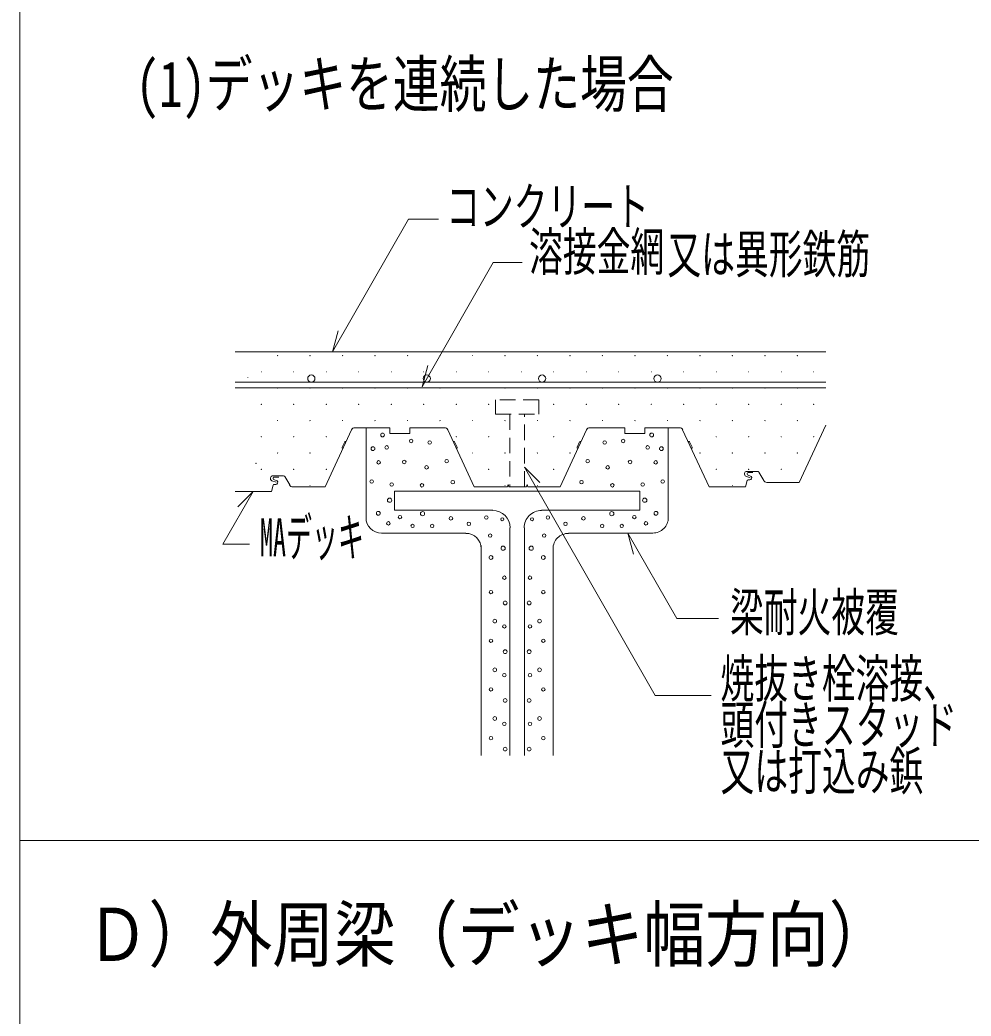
# Model space of a CAD drawing. Units: millimetres, scale not verified. Extents: x -2848 to 2851, y -2045 to 2045.
# Drawn here: x -53 to 532, y -849 to -235 of the extents above; entities that cross this region are included whole.
import ezdxf
from ezdxf.enums import TextEntityAlignment as Align

# ---------------------------------------------------------------- set-up
doc = ezdxf.new("R2010")
doc.units = ezdxf.units.MM
doc.header["$LTSCALE"] = 8
doc.linetypes.add('DASHED1', pattern=[1.8, 1.2, -0.6])
doc.layers.add('0-0_0', color=4, linetype='Continuous', lineweight=9)
doc.layers.add('0-7_32', color=4, linetype='Continuous', lineweight=9)
doc.layers.add('0-B_96', color=7, linetype='Continuous')
doc.styles.add('ＭＳ ゴシック', font='')
doc.styles.get('ＭＳ ゴシック').set_extended_font_data('MS Gothic')

msp = doc.modelspace()

# ---------------------------------------------------------------- linework, layer by layer
at = {"layer": '0-0_0', "color": 2, "lineweight": 18}
for p, q in [((-53.403, 2044.544), (-53.403, -1835.456)), ((79.05, -458.348), (442.542, -458.348)), ((79.05, -461.93), (442.542, -461.93)), ((150.778, -487.659), (134.494, -522.876)), ((152.701, -486.425), (174.302, -486.425)), ((174.302, -486.425), (174.302, -489.911)), ((174.302, -489.911), (186.522, -489.911)), ((207.973, -486.406), (186.522, -486.406)), ((186.522, -486.406), (186.522, -489.911)), ((226.177, -522.876), (209.894, -487.641)), ((295.39, -487.659), (279.104, -522.876)), ((297.31, -486.425), (318.96, -486.425)), ((318.96, -486.425), (318.96, -489.911)), ((318.96, -489.911), (331.18, -489.911)), ((352.582, -486.406), (331.18, -486.406)), ((331.18, -486.406), (331.18, -489.911)), ((370.787, -522.876), (354.505, -487.641)), ((442.542, -484.906), (426.257, -520.123)), ((144.98, -498.359), (146.514, -495.041)), ((147.116, -494.79), (147.429, -494.905)), ((213.572, -494.806), (213.259, -494.922)), ((215.706, -498.376), (214.173, -495.058)), ((289.574, -498.394), (291.109, -495.077)), ((291.71, -494.825), (292.022, -494.94)), ((358.182, -494.806), (357.87, -494.922)), ((360.317, -498.376), (358.783, -495.058)), ((145.252, -499.022), (145.486, -499.107)), ((215.434, -499.038), (215.202, -499.124)), ((289.846, -499.057), (290.079, -499.142)), ((360.044, -499.038), (359.811, -499.124)), ((400.649, -513.267), (394.045, -513.267)), ((397.794, -514.017), (394.907, -514.017)), ((401.483, -513.754), (404.405, -518.86)), ((101.724, -519.026), (104.385, -519.996)), ((108.886, -516.02), (102.282, -516.02)), ((102.752, -518.232), (104.976, -519.18)), ((103.069, -521.274), (104.044, -521.274)), ((106.032, -516.77), (103.145, -516.77)), ((109.721, -516.506), (112.642, -521.613)), ((394.267, -518.943), (393.112, -522.876)), ((393.486, -516.274), (396.147, -517.243)), ((394.514, -515.479), (396.738, -516.427)), ((394.832, -518.521), (395.807, -518.521)), ((406.339, -520.123), (426.257, -520.123)), ((101.35, -525.629), (79.05, -525.629)), ((102.505, -521.696), (101.35, -525.629)), ((114.577, -522.876), (134.494, -522.876)), ((246.597, -522.876), (226.177, -522.876)), ((247.597, -522.876), (258.298, -522.876)), ((279.104, -522.876), (259.298, -522.876)), ((393.112, -522.876), (370.787, -522.876))]:
    msp.add_line(p, q, dxfattribs=at)
at = {"layer": '0-0_0'}
for p, q in [((185.711, -357.957), (138.99, -439.616)), ((185.711, -357.957), (204.244, -357.957)), ((138.99, -439.616), (142.436, -426.637)), ((79.05, -439.616), (442.542, -439.616)), ((194.163, -461.137), (197.61, -448.158)), ((159.689, -541.814), (159.689, -486.425)), ((345.596, -541.814), (345.596, -486.406)), ((257.081, -510.724), (266.496, -520.226)), ((257.081, -510.724), (337.531, -651.334)), ((71.559, -558.209), (90.199, -525.629)), ((90.199, -525.629), (80.784, -535.13)), ((177.172, -537.265), (177.172, -525.53)), ((328.113, -525.532), (177.172, -525.532)), ((328.113, -537.265), (328.113, -525.53)), ((237.566, -537.265), (177.172, -537.265)), ((267.719, -537.265), (328.113, -537.265)), ((221.029, -551.36), (169.148, -551.36)), ((248.208, -548.005), (248.208, -688.188)), ((257.077, -548.005), (257.077, -688.188)), ((284.255, -551.36), (336.136, -551.36)), ((320.84, -551.359), (324.286, -564.338)), ((320.84, -551.359), (350.929, -603.948)), ((87.842, -558.209), (71.559, -558.209)), ((230.488, -559.024), (230.488, -688.188)), ((274.796, -559.024), (274.796, -688.188)), ((350.929, -603.948), (376.481, -603.948)), ((337.532, -651.334), (372, -651.334))]:
    msp.add_line(p, q, dxfattribs=at)
at = {"layer": '0-0_0', "linetype": 'DASHED1'}
for p, q in [((248.204, -478.134), (248.204, -522.842)), ((257.081, -522.842), (257.081, -478.134))]:
    msp.add_line(p, q, dxfattribs=at)
at = {"layer": '0-0_0'}
msp.add_lwpolyline([(194.163, -461.137), (237.874, -384.742), (255.627, -384.742)], dxfattribs=at)
at = {"layer": '0-0_0', "linetype": 'DASHED1'}
msp.add_lwpolyline([(265.958, -478.134), (265.958, -469.177), (239.326, -469.177), (239.326, -478.134)], close=True, dxfattribs=at)
at = {"layer": '0-0_0', "color": 2, "lineweight": 18}
for points in [[(246.597, -522.876), (247.097, -521.376), (247.597, -522.876)], [(258.298, -522.876), (258.798, -521.376), (259.298, -522.876)]]:
    msp.add_lwpolyline(points, dxfattribs=at)
at = {"layer": '0-0_0'}
for centre in [(105.15, -441.981), (125.15, -441.981), (145.15, -441.981), (165.15, -441.981), (185.15, -441.981), (205.15, -441.981), (225.15, -441.981), (245.15, -441.981), (265.15, -441.981), (285.15, -441.981), (305.15, -441.981), (325.15, -441.981), (345.15, -441.981), (365.15, -441.981), (385.15, -441.981), (405.15, -441.981), (425.15, -441.981), (95.15, -451.981), (115.15, -451.981), (135.15, -451.981), (155.15, -451.981), (175.15, -451.981), (195.15, -451.981), (215.15, -451.981), (235.15, -451.981), (255.15, -451.981), (275.15, -451.981), (295.15, -451.981), (315.15, -451.981), (335.15, -451.981), (355.15, -451.981), (375.15, -451.981), (395.15, -451.981), (415.15, -451.981), (435.15, -451.981), (86.87, -455.594), (105.15, -461.981), (125.15, -461.981), (145.15, -461.981), (165.15, -461.981), (185.15, -461.981), (205.15, -461.981), (225.15, -461.981), (245.15, -461.981), (265.15, -461.981), (285.15, -461.981), (305.15, -461.981), (325.15, -461.981), (345.15, -461.981), (365.15, -461.981), (385.15, -461.981), (405.15, -461.981), (425.15, -461.981), (95.15, -471.981), (115.15, -471.981), (135.15, -471.981), (155.15, -471.981), (175.15, -471.981), (195.15, -471.981), (215.15, -471.981), (235.15, -471.981), (275.15, -471.981), (295.15, -471.981), (315.15, -471.981), (335.15, -471.981), (355.15, -471.981), (375.15, -471.981), (395.15, -471.981), (415.15, -471.981), (435.15, -471.981), (105.15, -481.981), (125.15, -481.981), (145.15, -481.981), (165.15, -481.981), (185.15, -481.981), (205.15, -481.981), (225.15, -481.981), (245.15, -481.981), (265.15, -481.981), (285.15, -481.981), (305.15, -481.981), (325.15, -481.981), (345.15, -481.981), (365.15, -481.981), (385.15, -481.981), (405.15, -481.981), (425.15, -481.981), (95.15, -491.981), (115.15, -491.981), (135.15, -491.981), (215.15, -491.981), (235.15, -491.981), (275.15, -491.981), (375.15, -491.981), (395.15, -491.981), (415.15, -491.981), (435.15, -491.981), (105.15, -501.981), (125.15, -501.981), (225.15, -501.981), (245.15, -501.981), (265.15, -501.981), (285.15, -501.981), (365.15, -501.981), (385.15, -501.981), (405.15, -501.981), (425.15, -501.981), (91.901, -508.27), (95.15, -511.981), (115.15, -511.981), (135.15, -511.981), (235.15, -511.981), (275.15, -511.981), (375.15, -511.981), (395.15, -511.981), (415.15, -511.981), (125.15, -521.981), (245.15, -521.981), (265.15, -521.981), (385.15, -521.981)]:
    msp.add_circle(centre, 0.1, dxfattribs=at)
at = {"layer": '0-0_0', "color": 2, "lineweight": 18}
for centre, radius, start, end in [((394.907, -514.801), 0.784, 90, 239.931), ((103.145, -517.554), 0.784, 90, 239.931), ((103.069, -521.862), 0.588, 90, 163.627), ((104.044, -520.019), 1.254, 270, 42.019), ((394.832, -519.109), 0.588, 90, 163.627), ((395.807, -517.266), 1.254, 270, 42.019)]:
    msp.add_arc(centre, radius, start, end, dxfattribs=at)
for centre in [(125.944, -456.134), (196.962, -456.134), (267.981, -456.134), (338.999, -456.134)]:
    msp.add_ellipse(centre, major_axis=(2.239, 0), ratio=0.991012, dxfattribs=at)
for centre, major_axis, start_param, end_param in [((152.701, -488.564), (2.14, 0), 1.5707963, 2.705016), ((207.973, -488.545), (2.14, 0), 0.4363149, 1.5707963), ((297.31, -488.564), (2.14, 0), 1.5707963, 2.705016), ((352.582, -488.545), (2.14, 0), 0.4363149, 1.5707963), ((146.95, -495.246), (0.486, 0), 1.2216432, 2.7050684), ((213.736, -495.263), (0.486, 0), 0.4364545, 1.9197924), ((291.545, -495.282), (0.486, 0), 1.2217305, 2.7051033), ((358.346, -495.263), (0.486, 0), 0.436437, 1.9198447), ((145.417, -498.564), (0.486, 0), 2.7051033, 4.3633057), ((215.27, -498.582), (0.486, 0), 5.0614723, 6.7194827), ((290.01, -498.599), (0.486, 0), 2.7051033, 4.3633057), ((359.879, -498.582), (0.486, 0), 5.0614897, 6.7196223), ((394.045, -514.822), (1.556, 0), 1.5707963, 4.3420825), ((400.649, -514.239), (0.973, 0), 0.5235813, 1.5707963), ((102.282, -517.575), (1.556, 0), 1.5707963, 4.3420825), ((108.886, -516.992), (0.973, 0), 0.5235813, 1.5707963), ((406.339, -517.984), (2.14, 0), 3.5548517, 4.7123715), ((114.577, -520.737), (2.14, 0), 3.5548517, 4.7123715)]:
    msp.add_ellipse(centre, major_axis=major_axis, ratio=0.991012, start_param=start_param, end_param=end_param, dxfattribs=at)
at = {"layer": '0-0_0'}
for centre, major_axis in [((169.814, -490.861), (1.16, 0)), ((335.47, -490.861), (1.16, 0)), ((187.414, -494.575), (1.1, 0)), ((198.792, -495.532), (1.1, 0)), ((306.493, -495.532), (1.1, 0)), ((317.871, -494.575), (1.1, 0)), ((163.895, -499.299), (1.16, 0)), ((172.358, -498.54), (1.1, 0)), ((332.926, -498.54), (1.1, 0)), ((341.39, -499.299), (1.16, 0)), ((167.37, -507.737), (1.1, 0)), ((183.146, -507.493), (1.1, 0)), ((209.222, -507.014), (1.1, 0)), ((296.062, -507.014), (1.1, 0)), ((322.138, -507.493), (1.1, 0)), ((337.916, -507.737), (1.1, 0)), ((196.896, -510.841), (1.1, 0)), ((308.389, -510.841), (1.1, 0)), ((163.067, -519.554), (1.1, 0)), ((175.413, -521.396), (1.1, 0)), ((194.051, -521.844), (1.1, 0)), ((213.014, -519.93), (1.1, 0)), ((292.27, -519.93), (1.1, 0)), ((311.234, -521.844), (1.1, 0)), ((329.873, -521.396), (1.1, 0)), ((342.217, -519.554), (1.1, 0)), ((174.129, -531.05), (1.297, 0)), ((331.157, -531.05), (1.297, 0)), ((167.19, -539.09), (1.16, 0)), ((194.389, -539.348), (1.297, 0)), ((310.896, -539.348), (1.297, 0)), ((338.095, -539.09), (1.16, 0)), ((173.358, -545.313), (1.1, 0)), ((180.511, -541.423), (1.069, 0)), ((188.264, -546.869), (1.07, 0)), ((200.3, -546.869), (1.07, 0)), ((211.866, -542.201), (1.1, 0)), ((222.917, -545.572), (1.069, 0)), ((233.71, -541.682), (1.07, 0)), ((243.477, -542.72), (0.935, 0)), ((261.808, -542.72), (0.935, 0)), ((271.574, -541.682), (1.07, 0)), ((282.368, -545.572), (1.069, 0)), ((293.42, -542.201), (1.1, 0)), ((304.984, -546.869), (1.07, 0)), ((317.021, -546.869), (1.07, 0)), ((324.774, -541.423), (1.069, 0)), ((331.927, -545.313), (1.1, 0)), ((236.024, -552.834), (1.07, 0)), ((269.262, -552.834), (1.07, 0)), ((243.991, -560.614), (1.297, 0)), ((261.294, -560.614), (1.297, 0)), ((236.538, -566.319), (1.16, 0)), ((268.747, -566.319), (1.16, 0)), ((244.762, -578.766), (1.07, 0)), ((260.523, -578.766), (1.07, 0)), ((236.538, -587.584), (1.038, 0)), ((268.747, -587.584), (1.038, 0)), ((245.275, -594.326), (1.16, 0)), ((260.01, -594.326), (1.16, 0)), ((238.85, -605.478), (1.16, 0)), ((266.434, -605.478), (1.16, 0)), ((244.762, -608.766), (1.07, 0)), ((260.523, -608.766), (1.07, 0)), ((236.538, -617.584), (1.038, 0)), ((268.747, -617.584), (1.038, 0)), ((245.275, -624.326), (1.16, 0)), ((260.01, -624.326), (1.16, 0)), ((238.85, -635.478), (1.16, 0)), ((244.762, -638.766), (1.07, 0)), ((260.523, -638.766), (1.07, 0)), ((266.434, -635.478), (1.16, 0)), ((236.538, -647.584), (1.038, 0)), ((268.747, -647.584), (1.038, 0)), ((245.275, -654.326), (1.16, 0)), ((260.01, -654.326), (1.16, 0)), ((238.85, -665.478), (1.16, 0)), ((244.762, -668.766), (1.07, 0)), ((260.523, -668.766), (1.07, 0)), ((266.434, -665.478), (1.16, 0)), ((236.538, -677.584), (1.038, 0)), ((268.747, -677.584), (1.038, 0)), ((245.275, -684.326), (1.16, 0)), ((260.01, -684.326), (1.16, 0))]:
    msp.add_ellipse(centre, major_axis=major_axis, ratio=0.991012, dxfattribs=at)
for centre, major_axis, start_param, end_param in [((237.566, -548.005), (10.738, 0), 0, 1.5707963), ((267.719, -548.005), (10.738, 0), 1.5707963, 3.1415927), ((169.148, -541.814), (9.546, 0), 3.1415927, 4.7123715), ((336.136, -541.814), (9.546, 0), 4.7123715, 6.2831853), ((221.029, -560.905), (9.546, 0), 0, 1.5707963), ((284.255, -560.905), (9.546, 0), 1.5707963, 3.1415927)]:
    msp.add_ellipse(centre, major_axis=major_axis, ratio=0.991012, start_param=start_param, end_param=end_param, dxfattribs=at)
at = {"layer": '0-7_32', "color": 2, "lineweight": 18}
msp.add_line((-53.403, -740.508), (1646.598, -740.508), dxfattribs=at)

# ---------------------------------------------------------------- texts
at = {"layer": '0-B_96', "style": 'ＭＳ ゴシック'}
for s, height, width, p in [('(1)デッキを連続した場合', 28.15, 0.75, (17.88, -297.282)), ('コンクリート', 23.46, 0.65, (208.943, -368.845)), ('溶接金網', 23.46, 0.65, (259.97, -396.707)), ('又は異形鉄筋', 23.46, 0.65, (345.13, -398.272)), ('MAデッキ', 23.46, 0.5, (94.384, -572.668)), ('梁耐火被覆', 23.46, 0.65, (383.626, -618.771)), ('焼抜き栓溶接、', 23.46, 0.65, (377.775, -659.589)), ('頭付きスタッド', 23.46, 0.65, (377.775, -688.08)), ('又は打込み鋲', 23.46, 0.65, (377.823, -716.608)), ('Ｄ）外周梁（デッキ幅方向）', 32.84, 0.85, (-12.398, -824.652))]:
    msp.add_text(s, height=height, dxfattribs=dict(at, width=width)).set_placement(p, align=Align.BOTTOM_LEFT)

doc.saveas('drawing.dxf')
